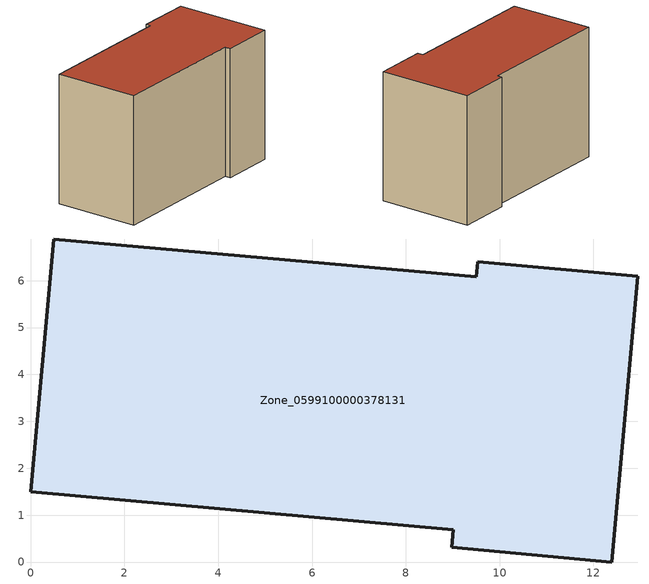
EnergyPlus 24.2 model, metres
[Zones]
Zone_0599100000378131
 floor ground (C_G): 12.95,6.09 12.4,0 8.98,0.31 9.01,0.69 0,1.5 0.49,6.89 9.5,6.08 9.53,6.4 z0
 wall outside (C_F): 12.4,0 12.95,6.09 9.53,6.4 9.5,6.08 0.49,6.89 0,1.5 9.01,0.69 8.98,0.31 12.4,0 z0:8.23
 roof outside (C_R): 9.5,6.08 0.49,6.89 0,1.5 9.01,0.69 8.98,0.31 12.4,0 12.95,6.09 9.53,6.4 z8.23
[BUILDING]
Pand.0599100000378131: North Axis=0; Terrain=City; Loads Convergence Tolerance Value=0.04; Temperature Convergence Tolerance Value=0.4; Solar Distribution=FullExterior; Maximum Number of Warmup Days=25; Minimum Number of Warmup Days=1
[Site:Location]
Rotterdam.The.Hague.AP_ZH_NLD Design_Conditions: Latitude=51.96; Longitude=4.45; Time Zone=1; Elevation=-4.5
[SITE:GROUNDTEMPERATURE:BUILDINGSURFACE]
18, 18, 18, 18, 18, 18, 18, 18, 18, 18, 18, 18
[MATERIAL] Thermal Absorptance=0.9; Solar Absorptance=0.7; Visible Absorptance=0.7
Name | Roughness | Thickness | Conductivity | Density | Specific Heat
G.TI.1992-2005 | MediumSmooth | 0.15 | 0.06 | 540 | 1210
F.TI.1992-2005 | Rough | 0.3 | 0.12 | 1920 | 840
R.TI.1992-2005 | MediumRough | 0.2 | 0.08 | 1500 | 1000
[CONSTRUCTION]
C_G: G.TI.1992-2005
C_F: F.TI.1992-2005
C_R: R.TI.1992-2005
[ZONE]
Zone_0599100000378131: Type=1; Multiplier=1; Ceiling Height=Autocalculate; Volume=Autocalculate; Floor Area=autocalculate; Part of Total Floor Area=Yes
[ZONEINFILTRATION:DESIGNFLOWRATE]
Infil_Zone_0599100000378131: Zone or ZoneList or Space or SpaceList=Zone_0599100000378131; Schedule=AlwaysOn; Design Flow Rate Calculation Method=Flow/Area; Flow Rate per Floor Area=0.0015; Constant Term Coefficient=1; Temperature Term Coefficient=0; Velocity Term Coefficient=0; Velocity Squared Term Coefficient=0
[HVACTEMPLATE:ZONE:IDEALLOADSAIRSYSTEM]
Zone_0599100000378131: Maximum Heating Supply Air Temperature=50; Minimum Cooling Supply Air Temperature=13; Maximum Heating Supply Air Humidity Ratio=0.0156; Minimum Cooling Supply Air Humidity Ratio=0.0077; Heating Limit=NoLimit; Cooling Limit=NoLimit; Dehumidification Control Type=ConstantSensibleHeatRatio; Cooling Sensible Heat Ratio=0.7; Dehumidification Setpoint=60; Humidification Control Type=None; Humidification Setpoint=30; Outdoor Air Method=None; Outdoor Air Flow Rate per Person=0.00944; Outdoor Air Flow Rate per Zone Floor Area=0; Outdoor Air Flow Rate per Zone=0; Demand Controlled Ventilation Type=None; Outdoor Air Economizer Type=NoEconomizer; Heat Recovery Type=None; Sensible Heat Recovery Effectiveness=0.7; Latent Heat Recovery Effectiveness=0.65
[ZONECONTROL:THERMOSTAT]
ThermostatControl_Zone_0599100000378131: Zone or ZoneList=Zone_0599100000378131; Control Type Schedule=DualSetpointControlType; Control 1=Thermostat_Zone_0599100000378131; Temperature Difference Between Cutout And Setpoint=0
[THERMOSTATSETPOINT:DUALSETPOINT]
Thermostat_Zone_0599100000378131: Heating Setpoint Temperature Schedule=HeatingSetpoint_Zone_0599100000378131; Cooling Setpoint Temperature Schedule=CoolingSetpoint_Zone_0599100000378131
[SCHEDULE:COMPACT]
HeatingSetpoint_Zone_0599100000378131: Through: 12/31, For: AllDays, Until: 24:00, 21
CoolingSetpoint_Zone_0599100000378131: Through: 12/31, For: AllDays, Until: 24:00, 24
DualSetpointControlType: Through: 12/31, For: AllDays, Until: 24:00, 4
AlwaysOn: Through: 12/31, For: AllDays, Until: 24:00, 1
